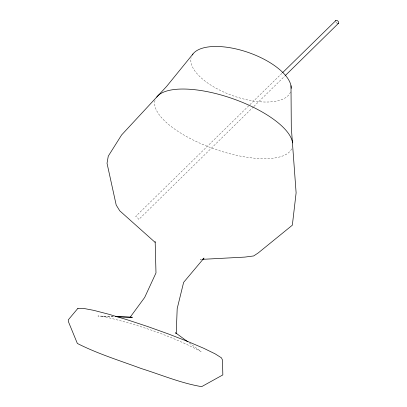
<?xml version="1.0" encoding="UTF-8"?>
<svg xmlns="http://www.w3.org/2000/svg" width="407" height="407" viewBox="0 0 407 407"><rect width="100%" height="100%" fill="white"/><g stroke="black" fill="none" stroke-linecap="round" stroke-linejoin="round"><path stroke-width="0.31" stroke-dasharray="2.04 1.53" d="M253.419 106.873L138.797 219.465L137.403 217.48L135.679 216.427L282.239 73.016M253.871 106.43L284.681 76.165M201.811 259.234L200.193 259.457L202.086 259.361M113.187 316.565L97.96 316.005L113.487 316.59M102.142 316.183C136.233 324.089 170.162 335.124 201.099 351.602L189.326 342.933M290.542 91.951A52.589 22.97 19.3 0 1 234.091 96.159A52.589 22.97 19.3 0 1 191.122 57.779M291.687 148.82A72.517 26.765 19.3 0 1 213.156 148.535A72.517 26.765 19.3 0 1 155.286 99.679M337.342 23.326A1.918 1.079 45.9 0 1 335.744 21.627"/><path stroke-width="0.61" d="M130.194 317.175L144.668 297.466L155.988 272.944L155.164 241.519M192.989 53.953L166.631 86.396L121.607 134.966L108.277 156.13L107.026 163.278L116.204 205.062L119.755 210.811L155.138 242.394M285.134 75.722L338.593 23.209M282.692 72.573L335.78 20.625M202.89 259.081L204.039 258.063L183.628 282.361L177.187 308.613L176.221 333.664L175.503 332.753L187.79 341.799M202.711 259.325L244.892 257.092L253.653 255.952L258.267 252.905L292.348 225.183L296.113 192.847L291.29 127.182L290.995 85.735M116.005 316.682L132.387 317.277L115.725 316.656M335.663 20.894A1.918 1.079 45.9 0 1 337.164 20.564A1.918 1.079 45.9 0 1 338.7 22.466A1.918 1.079 45.9 0 1 337.734 23.453M156.731 97.075A72.517 26.765 19.3 0 1 230.357 97.858A72.517 26.765 19.3 0 1 292.572 142.893M192.287 54.976A52.589 22.97 19.3 0 1 247.303 52.121A52.589 22.97 19.3 0 1 291.234 88.355M77.935 308.303L68.279 319.856L68.31 321.418L77.35 343.452C97.797 353.825 119.867 360.617 141.331 368.564C161.304 374.827 180.952 383.18 201.643 386.65L222.838 374.918L222.502 360.037L221.408 357.809L215.1 353.825L203.698 348.265L187.846 341.504L168.717 334.076L147.934 326.623L127.345 319.816L108.771 314.245L93.732 310.348L83.282 308.358L77.935 308.303"/></g></svg>
